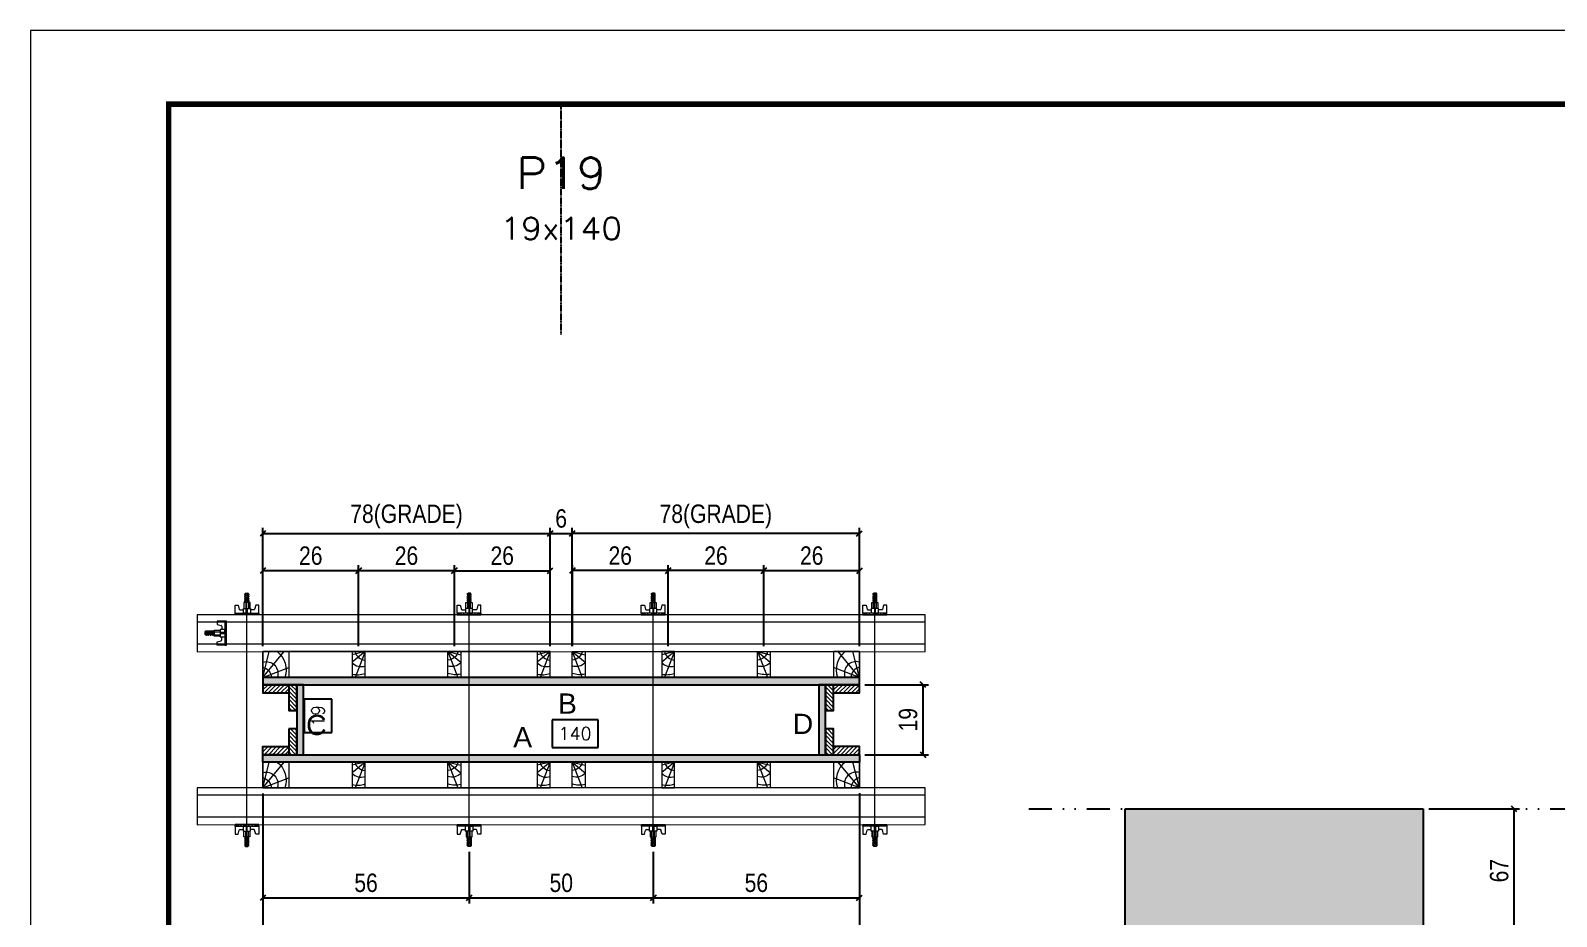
# Model space of a CAD drawing. Extents: x 14400 to 24104, y -21631 to 6985.
# Drawn here: x 14413 to 15242, y -388 to 93 of the extents above; entities that cross this region are included whole.
import ezdxf
from ezdxf.enums import TextEntityAlignment as Align

# ---------------------------------------------------------------- set-up
doc = ezdxf.new("R2010")
doc.units = 0
for name, pattern in [('DASHED', [0.75, 0.5, -0.25]), ('DIVIDE2', [0.625, 0.25, -0.125, 0, -0.125, 0, -0.125]), ('HIDDEN', [0.375, 0.25, -0.125])]:
    doc.linetypes.add(name, pattern=pattern)
for name, color, linetype in [('CHAPA', 1, 'Continuous'), ('COTA', 241, 'Continuous'), ('MEIO_PONT', 93, 'Continuous'), ('Nível', 160, 'Continuous'), ('SARRAFO', 251, 'Continuous'), ('Texto de Titulo', 7, 'Continuous'), ('Texto Qtd Sarr', 242, 'Continuous'), ('TEXTO_GERAL', 7, 'Continuous')]:
    doc.layers.add(name, color=color, linetype=linetype)
for name, color, linetype, lineweight in [('Folhas', 255, 'Continuous', 9), ('Hachura', 251, 'Continuous', 9), ('Madeira', 126, 'Continuous', 18), ('Perfil Metálico', 224, 'Continuous', 18), ('SARRAFO DE PRESSAO', 251, 'DASHED', 9), ('Texto Seção', 7, 'Continuous', 15)]:
    doc.layers.add(name, color=color, linetype=linetype, lineweight=lineweight)
doc.styles.add('ARIAL', font='arial.ttf')
doc.styles.add('COTA TECNICA', font='techl___.ttf', dxfattribs={"height": 10})
doc.styles.add('COTA TECNICA 2X', font='techl___.ttf', dxfattribs={"height": 10})
doc.styles.add('ROMANS', font='romans.shx')
doc.dimstyles.new('PAINEL', dxfattribs={"dimtxt": 10, "dimasz": 3, "dimexe": 3, "dimexo": 3, "dimgap": 3, "dimtad": 1, "dimdec": 1, "dimzin": 12, "dimdsep": 46, "dimtxsty": 'COTA TECNICA', "dimblk1": 'OBLIQUE', "dimblk2": 'OBLIQUE', "dimsah": 1, "dimcen": 0.9, "dimclrd": 4, "dimclre": 4, "dimclrt": 240, "dimadec": 1, "dimazin": 3, "dimtfac": 1, "dimtdec": 1, "dimtmove": 0, "dimatfit": 3, "dimfxl": 1, "dimtolj": 1, "dimtzin": 12, "dimarcsym": 0})
doc.dimstyles.new('SECAO PILAR', dxfattribs={"dimtxt": 10, "dimasz": 3, "dimexe": 3, "dimexo": 3, "dimgap": 3, "dimtad": 1, "dimdec": 1, "dimlfac": 0.5, "dimzin": 12, "dimdsep": 46, "dimtxsty": 'COTA TECNICA 2X', "dimblk1": 'OBLIQUE', "dimblk2": 'OBLIQUE', "dimsah": 1, "dimcen": 0.9, "dimclrd": 256, "dimclre": 256, "dimclrt": 256, "dimadec": 1, "dimazin": 3, "dimtfac": 1, "dimtdec": 1, "dimtmove": 0, "dimatfit": 3, "dimfxl": 1, "dimtolj": 1, "dimtzin": 12, "dimarcsym": 0})
doc.dimstyles.new('SECÇÃO 2', dxfattribs={"dimtxt": 7, "dimasz": 6, "dimexe": 0.18, "dimexo": 2, "dimgap": -4, "dimtad": 3, "dimdec": 1, "dimlfac": 0.5, "dimzin": 12, "dimdsep": 46, "dimtxsty": 'ROMANS', "dimblk": 'ARCHTICK', "dimcen": 0.09, "dimse1": 1, "dimse2": 1, "dimsd1": 1, "dimsd2": 1, "dimclrd": 180, "dimclre": 5, "dimclrt": 1, "dimadec": 0, "dimazin": 3, "dimtfac": 1, "dimtdec": 1, "dimtofl": 0, "dimtmove": 0, "dimatfit": 3, "dimldrblk": 'ARCHTICK', "dimfxl": 1, "dimtolj": 1, "dimtzin": 0, "dimarcsym": 0})
pattern_1 = [(225, (5415.7353, -23191.3835), (1.12253202, -1.12253202), [])]

# ---------------------------------------------------------------- blocks, each defined once
blk = doc.blocks.new('9999999999')
at = {"layer": 'Folhas'}
blk.add_lwpolyline([(98138.98, 34190.21), (99623.98, 34190.21), (99623.98, 35240.21), (98138.98, 35240.21)], close=True, dxfattribs=at)
at = {"layer": 'Folhas', "color": 30, "const_width": 3}
blk.add_lwpolyline([(98213.98, 34230.21), (99583.98, 34230.21), (99583.98, 35200.21), (98213.98, 35200.21)], close=True, dxfattribs=at)
blk = doc.blocks.new('*D1129')
at = {"layer": 'COTA', "color": 180, "lineweight": -2, "transparency": 16777216}
for p, q in [((14577.1, -269.9), (14562.1, -269.9)), ((14562.1, -269.9), (14562.1, -287.9)), ((14577.1, -287.9), (14577.1, -269.9)), ((14562.1, -287.9), (14577.1, -287.9))]:
    blk.add_line(p, q, dxfattribs=at)
at = {"layer": 'Defpoints', "color": 0, "transparency": 16777216}
for p in [(14579.01, -261.98), (14579.01, -299.98), (14581.1, -299.98)]:
    blk.add_point(p, dxfattribs=at)
at = {"layer": 'COTA', "color": 1, "transparency": 16777216, "insert": (14569.6, -278.9), "char_height": 7, "attachment_point": 5, "rotation": 90, "style": 'ROMANS'}
blk.add_mtext('\\A1;19', dxfattribs=at)
blk = doc.blocks.new('_ArchTick')
at = {"color": 0, "linetype": 'ByBlock', "const_width": 0.15}
blk.add_lwpolyline([(-0.5, -0.5), (0.5, 0.5)], dxfattribs=at)
blk = doc.blocks.new('*D1130')
at = {"layer": 'COTA', "color": 180, "lineweight": -2, "transparency": 16777216}
for p, q in [((14721.74, -280.98), (14696.74, -280.98)), ((14696.74, -280.98), (14696.74, -295.98)), ((14721.74, -295.98), (14721.74, -280.98)), ((14696.74, -295.98), (14721.74, -295.98))]:
    blk.add_line(p, q, dxfattribs=at)
at = {"layer": 'Defpoints', "color": 0, "transparency": 16777216}
for p in [(14561.69, -299.98), (14841.69, -299.98), (14841.69, -299.98)]:
    blk.add_point(p, dxfattribs=at)
at = {"layer": 'COTA', "color": 1, "transparency": 16777216, "insert": (14709.24, -288.48), "char_height": 7, "attachment_point": 5, "style": 'ROMANS'}
blk.add_mtext('\\A1;140', dxfattribs=at)
blk = doc.blocks.new('_Oblique')
at = {"color": 0, "linetype": 'ByBlock', "lineweight": -2}
blk.add_line((-0.5, -0.5), (0.5, 0.5), dxfattribs=at)
blk = doc.blocks.new('*D1131')
at = {"layer": 'COTA', "lineweight": -2, "transparency": 16777216}
for p, q in [((14539.69, -320.97), (14539.69, -409.14)), ((14863.69, -320.93), (14863.69, -409.14)), ((14539.69, -406.14), (14863.69, -406.14))]:
    blk.add_line(p, q, dxfattribs=at)
at = {"layer": 'Defpoints', "color": 0, "transparency": 16777216}
for p in [(14539.69, -317.97), (14863.69, -317.93), (14863.69, -406.14)]:
    blk.add_point(p, dxfattribs=at)
at = {"layer": 'COTA', "lineweight": -2, "transparency": 16777216, "xscale": 3, "yscale": 3, "zscale": 3, "rotation": 180}
blk.add_blockref('_Oblique', (14539.69, -406.14), dxfattribs=at)
at = {"layer": 'COTA', "lineweight": -2, "transparency": 16777216, "xscale": 3, "yscale": 3, "zscale": 3}
blk.add_blockref('_Oblique', (14863.69, -406.14), dxfattribs=at)
at = {"layer": 'COTA', "transparency": 16777216, "insert": (14701.69, -398.03), "char_height": 10, "attachment_point": 5, "style": 'COTA TECNICA 2X'}
blk.add_mtext('\\A1;162 - PAINEL', dxfattribs=at)
blk = doc.blocks.new('*D1132')
at = {"layer": 'COTA', "lineweight": -2, "transparency": 16777216}
for p, q in [((14539.69, -320.98), (14539.69, -380.71)), ((14651.76, -352.75), (14651.76, -380.71)), ((14539.69, -377.71), (14651.76, -377.71))]:
    blk.add_line(p, q, dxfattribs=at)
at = {"layer": 'Defpoints', "color": 0, "transparency": 16777216}
for p in [(14539.69, -317.98), (14651.76, -349.75), (14651.76, -377.71)]:
    blk.add_point(p, dxfattribs=at)
at = {"layer": 'COTA', "lineweight": -2, "transparency": 16777216, "xscale": 3, "yscale": 3, "zscale": 3, "rotation": 180}
blk.add_blockref('_Oblique', (14539.69, -377.71), dxfattribs=at)
at = {"layer": 'COTA', "lineweight": -2, "transparency": 16777216, "xscale": 3, "yscale": 3, "zscale": 3}
blk.add_blockref('_Oblique', (14651.76, -377.71), dxfattribs=at)
at = {"layer": 'COTA', "transparency": 16777216, "insert": (14595.72, -369.6), "char_height": 10, "attachment_point": 5, "style": 'COTA TECNICA 2X'}
blk.add_mtext('\\A1;56', dxfattribs=at)
blk = doc.blocks.new('*D1133')
at = {"layer": 'COTA', "lineweight": -2, "transparency": 16777216}
for p, q in [((14863.69, -320.98), (14863.69, -380.71)), ((14751.76, -352.75), (14751.76, -380.71)), ((14751.76, -377.71), (14863.69, -377.71))]:
    blk.add_line(p, q, dxfattribs=at)
at = {"layer": 'Defpoints', "color": 0, "transparency": 16777216}
for p in [(14863.69, -317.98), (14751.76, -349.75), (14863.69, -377.71)]:
    blk.add_point(p, dxfattribs=at)
at = {"layer": 'COTA', "lineweight": -2, "transparency": 16777216, "xscale": 3, "yscale": 3, "zscale": 3, "rotation": 180}
blk.add_blockref('_Oblique', (14751.76, -377.71), dxfattribs=at)
at = {"layer": 'COTA', "lineweight": -2, "transparency": 16777216, "xscale": 3, "yscale": 3, "zscale": 3}
blk.add_blockref('_Oblique', (14863.69, -377.71), dxfattribs=at)
at = {"layer": 'COTA', "transparency": 16777216, "insert": (14807.72, -369.6), "char_height": 10, "attachment_point": 5, "style": 'COTA TECNICA 2X'}
blk.add_mtext('\\A1;56', dxfattribs=at)
blk = doc.blocks.new('C')
at = {"layer": 'Hachura', "color": 0}
for p, q in [((0, 3.22), (0, -3.22)), ((0.45, 3.22), (0, 3.22)), ((0.46, 3.16), (0, 3.16)), ((0.46, 3.05), (0, 3.05)), ((0.46, 2.88), (0, 2.88)), ((0, 2.75), (0, -1.16)), ((0.46, 2.65), (0, 2.65)), ((0.46, 2.23), (0, 2.23)), ((0.46, 1.51), (0, 1.51)), ((0.39, 0.49), (0.17, 0.49)), ((0.45, -3.23), (0.45, 3.22)), ((0.45, 3.22), (2.58, 3.22)), ((1.74, 0.97), (0.45, 0.97)), ((1.45, 0.1), (0.45, 0.1)), ((1.35, 1.94), (1.35, 0.96)), ((2.58, 2.39), (1.47, 2.09)), ((1.74, -0.97), (1.74, 0.97)), ((1.74, 0.97), (1.74, 0.84)), ((1.74, 0.97), (1.74, 0.84)), ((1.74, 0.84), (3.35, 0.84)), ((3.35, 0.45), (1.74, 0.45)), ((2.58, 3.22), (2.58, 2.39)), ((3.32, 0.84), (3.32, -0.84)), ((3.35, 0.84), (3.35, -0.84)), ((3.68, 0.45), (3.35, 0.45)), ((3.84, -0.52), (3.35, 0.45)), ((3.35, 0.06), (3.67, -0.57)), ((3.68, 0.45), (4.16, -0.52)), ((3.72, 0.5), (4.25, -0.57)), ((4.37, -0.55), (3.83, 0.53)), ((4.15, 0.45), (3.93, 0.45)), ((4.42, -0.52), (3.93, 0.45)), ((4.15, 0.45), (4.26, 0.45)), ((4.26, 0.45), (4.74, -0.52)), ((4.3, 0.5), (4.83, -0.57)), ((4.95, -0.55), (4.41, 0.53)), ((4.51, 0.45), (4.84, 0.45)), ((5, -0.52), (4.51, 0.45)), ((4.84, 0.45), (5.32, -0.52)), ((4.88, 0.5), (5.41, -0.57)), ((5.53, -0.55), (4.99, 0.53)), ((5.58, -0.52), (5.09, 0.45)), ((5.42, 0.45), (5.09, 0.45)), ((5.58, -0.52), (5.09, 0.45)), ((5.42, 0.45), (5.74, -0.19)), ((5.46, 0.5), (5.74, -0.07)), ((5.74, 0.19), (5.57, 0.53)), ((5.74, 0.32), (5.68, 0.45)), ((5.68, 0.45), (5.74, 0.45)), ((5.74, 0.45), (5.9, 0.29)), ((5.74, 0.45), (5.74, -0.52)), ((5.9, -0.36), (5.9, 0.29)), ((0.45, 0), (0, 0)), ((0.46, -1.52), (0, -1.52)), ((0.46, -2.23), (0, -2.23)), ((0.46, -2.65), (0, -2.65)), ((0.46, -2.88), (0, -2.88)), ((0.46, -3.05), (0, -3.05)), ((0.46, -3.16), (0, -3.16)), ((0, -3.22), (2.57, -3.22)), ((0.08, -0.48), (0.29, -0.48)), ((0.29, -0.48), (0.4, -0.48)), ((0.45, 0), (0.45, -0.97)), ((0.45, -0.16), (1.45, -0.16)), ((0.45, -0.65), (0.45, -0.32)), ((0.45, -3.23), (0.45, -0.65)), ((0.45, -0.97), (1.74, -0.97)), ((1.35, -1.94), (1.35, -0.97)), ((2.58, -2.39), (1.47, -2.1)), ((3.35, -0.32), (1.74, -0.32)), ((3.35, -0.84), (1.74, -0.84)), ((2.58, -3.23), (2.58, -2.39)), ((3.35, -0.07), (3.58, -0.52)), ((3.35, -0.52), (3.58, -0.52)), ((3.84, -0.52), (4.16, -0.52)), ((4.42, -0.52), (4.74, -0.52)), ((4.63, -0.52), (4.74, -0.52)), ((5, -0.52), (5.32, -0.52)), ((5.58, -0.52), (5.74, -0.52)), ((5.74, -0.52), (5.9, -0.36)), ((5.74, -0.52), (5.74, -0.52))]:
    blk.add_line(p, q, dxfattribs=at)
for centre, radius, start, end in [((1.52, 1.94), 0.161, 104.7436, 180), ((1.44, -0.03), 0.129, 272.695, 87.305), ((3.81, 0.39), 0.143, 25.5688, 154.4312), ((4.39, 0.39), 0.143, 25.5688, 154.4312), ((4.97, 0.39), 0.143, 25.5688, 154.4312), ((5.55, 0.39), 0.143, 25.5688, 154.4312), ((0.17, -0.37), 0.174, 221.744, 317.8592), ((1.52, -1.94), 0.161, 180, 255.2564), ((3.71, -0.4), 0.174, 222.1408, 318.256), ((4.29, -0.4), 0.174, 222.1408, 318.256), ((4.87, -0.4), 0.174, 222.1408, 318.256), ((5.45, -0.4), 0.174, 222.1408, 318.256), ((5.61, -0.4), 0.174, 317.8592, 318.256)]:
    blk.add_arc(centre, radius, start, end, dxfattribs=at)
blk = doc.blocks.new('*D1123')
at = {"layer": 'COTA', "lineweight": -2, "transparency": 16777216}
for p, q in [((14651.76, -352.75), (14651.76, -380.71)), ((14751.76, -352.75), (14751.76, -380.71)), ((14651.76, -377.71), (14751.76, -377.71))]:
    blk.add_line(p, q, dxfattribs=at)
at = {"layer": 'Defpoints', "color": 0, "transparency": 16777216}
for p in [(14651.76, -349.75), (14751.76, -349.75), (14751.76, -377.71)]:
    blk.add_point(p, dxfattribs=at)
at = {"layer": 'COTA', "lineweight": -2, "transparency": 16777216, "xscale": 3, "yscale": 3, "zscale": 3, "rotation": 180}
blk.add_blockref('_Oblique', (14651.76, -377.71), dxfattribs=at)
at = {"layer": 'COTA', "lineweight": -2, "transparency": 16777216, "xscale": 3, "yscale": 3, "zscale": 3}
blk.add_blockref('_Oblique', (14751.76, -377.71), dxfattribs=at)
at = {"layer": 'COTA', "transparency": 16777216, "insert": (14701.76, -369.6), "char_height": 10, "attachment_point": 5, "style": 'COTA TECNICA 2X'}
blk.add_mtext('\\A1;50', dxfattribs=at)
blk = doc.blocks.new('*D1124')
at = {"layer": 'COTA', "lineweight": -2, "transparency": 16777216}
for p, q in [((14707.69, -240.98), (14707.69, -176.85)), ((14863.68, -179.85), (14707.69, -179.85)), ((14863.68, -240.98), (14863.68, -176.85))]:
    blk.add_line(p, q, dxfattribs=at)
at = {"layer": 'Defpoints', "color": 0, "transparency": 16777216}
for p in [(14707.69, -179.85), (14707.69, -243.98), (14863.68, -243.98)]:
    blk.add_point(p, dxfattribs=at)
at = {"layer": 'COTA', "lineweight": -2, "transparency": 16777216, "xscale": 3, "yscale": 3, "zscale": 3, "rotation": 180}
blk.add_blockref('_Oblique', (14707.69, -179.85), dxfattribs=at)
at = {"layer": 'COTA', "lineweight": -2, "transparency": 16777216, "xscale": 3, "yscale": 3, "zscale": 3}
blk.add_blockref('_Oblique', (14863.68, -179.85), dxfattribs=at)
at = {"layer": 'COTA', "transparency": 16777216, "insert": (14785.69, -170.63), "char_height": 10, "attachment_point": 5, "style": 'COTA TECNICA 2X'}
blk.add_mtext('\\A1;78(GRADE)', dxfattribs=at)
blk = doc.blocks.new('*D1125')
at = {"layer": 'COTA', "lineweight": -2, "transparency": 16777216}
for p, q in [((14866.69, -261.98), (14901.24, -261.98)), ((14898.24, -299.98), (14898.24, -261.98)), ((14866.69, -299.98), (14901.24, -299.98))]:
    blk.add_line(p, q, dxfattribs=at)
at = {"layer": 'Defpoints', "color": 0, "transparency": 16777216}
for p in [(14863.69, -261.98), (14898.24, -261.98), (14863.69, -299.98)]:
    blk.add_point(p, dxfattribs=at)
at = {"layer": 'COTA', "lineweight": -2, "transparency": 16777216, "xscale": 3, "yscale": 3, "zscale": 3}
for p, rotation in [((14898.24, -261.98), 90), ((14898.24, -299.98), 270)]:
    blk.add_blockref('_Oblique', p, dxfattribs=dict(at, rotation=rotation))
at = {"layer": 'COTA', "transparency": 16777216, "insert": (14890.15, -280.98), "char_height": 10, "attachment_point": 5, "rotation": 90, "style": 'COTA TECNICA 2X'}
blk.add_mtext('\\A1;19', dxfattribs=at)
blk = doc.blocks.new('PONTALETE')
at = {"layer": 'Madeira'}
for q in [(2.71, 7), (7, 5.76), (7, 1.74)]:
    blk.add_line((0, 0), q, dxfattribs=at)
blk.add_lwpolyline([(0, 0), (7, 0), (7, 7), (0, 7)], close=True, dxfattribs=at)
for centre, radius, start, end in [((2.04, 0.06), 6.23, 37.2818, 109.0913), ((1.09, 0.9), 3.19, 343.603, 109.9847), ((-0.21, -0.78), 3.09, 14.6322, 86.0383)]:
    blk.add_arc(centre, radius, start, end, dxfattribs=at)
blk = doc.blocks.new('titulo1')
at = {"layer": 'Defpoints', "color": 252, "linetype": 'HIDDEN', "ltscale": 2}
blk.add_line((0, 0), (0, 125), dxfattribs=at)
at = {"layer": 'Defpoints', "style": 'ROMANS', "oblique": 15}
blk.add_attdef('FOLHA', text='', height=10, dxfattribs=at).set_placement((0, 15.58), align=Align.MIDDLE_CENTER)
at = {"layer": 'Texto Qtd Sarr', "color": 3, "style": 'ROMANS', "oblique": 15}
for tag, height, p in [('TITULO', 17, (0, 71.45)), ('SEÇÃO', 12, (0, 41.55))]:
    blk.add_attdef(tag, text='', height=height, dxfattribs=at).set_placement(p, align=Align.MIDDLE_CENTER)
blk = doc.blocks.new('MEIO PONTALETE')
at = {"layer": 'Madeira'}
for q in [(2.71, 7), (3.5, 2.88), (3.5, 0.87)]:
    blk.add_line((0, 0), q, dxfattribs=at)
blk.add_lwpolyline([(0, 0), (3.5, 0), (3.5, 7), (0, 7)], close=True, dxfattribs=at)
for centre, radius, start, end in [((2.04, 0.06), 6.23, 76.4499, 109.0913), ((1.09, 0.9), 3.19, 40.9063, 109.9847), ((-0.21, -0.78), 3.09, 14.6322, 86.0383)]:
    blk.add_arc(centre, radius, start, end, dxfattribs=at)
blk = doc.blocks.new('*D1126')
at = {"layer": 'COTA', "lineweight": -2, "transparency": 16777216}
for p, q in [((14591.69, -240.98), (14591.69, -197.05)), ((14643.69, -240.98), (14643.69, -197.05)), ((14643.69, -200.05), (14591.69, -200.05))]:
    blk.add_line(p, q, dxfattribs=at)
at = {"layer": 'Defpoints', "color": 0, "transparency": 16777216}
for p in [(14591.69, -200.05), (14591.69, -243.98), (14643.69, -243.98)]:
    blk.add_point(p, dxfattribs=at)
at = {"layer": 'COTA', "lineweight": -2, "transparency": 16777216, "xscale": 3, "yscale": 3, "zscale": 3, "rotation": 180}
blk.add_blockref('_Oblique', (14591.69, -200.05), dxfattribs=at)
at = {"layer": 'COTA', "lineweight": -2, "transparency": 16777216, "xscale": 3, "yscale": 3, "zscale": 3}
blk.add_blockref('_Oblique', (14643.69, -200.05), dxfattribs=at)
at = {"layer": 'COTA', "transparency": 16777216, "insert": (14617.69, -191.95), "char_height": 10, "attachment_point": 5, "style": 'COTA TECNICA 2X'}
blk.add_mtext('\\A1;26', dxfattribs=at)
blk = doc.blocks.new('*D1127')
at = {"layer": 'COTA', "lineweight": -2, "transparency": 16777216}
for p, q in [((14539.69, -240.98), (14539.69, -197.05)), ((14591.69, -240.98), (14591.69, -197.05)), ((14591.69, -200.05), (14539.69, -200.05))]:
    blk.add_line(p, q, dxfattribs=at)
at = {"layer": 'Defpoints', "color": 0, "transparency": 16777216}
for p in [(14539.69, -200.05), (14539.69, -243.98), (14591.69, -243.98)]:
    blk.add_point(p, dxfattribs=at)
at = {"layer": 'COTA', "lineweight": -2, "transparency": 16777216, "xscale": 3, "yscale": 3, "zscale": 3, "rotation": 180}
blk.add_blockref('_Oblique', (14539.69, -200.05), dxfattribs=at)
at = {"layer": 'COTA', "lineweight": -2, "transparency": 16777216, "xscale": 3, "yscale": 3, "zscale": 3}
blk.add_blockref('_Oblique', (14591.69, -200.05), dxfattribs=at)
at = {"layer": 'COTA', "transparency": 16777216, "insert": (14565.69, -191.95), "char_height": 10, "attachment_point": 5, "style": 'COTA TECNICA 2X'}
blk.add_mtext('\\A1;26', dxfattribs=at)
blk = doc.blocks.new('*D1128')
at = {"layer": 'COTA', "lineweight": -2, "transparency": 16777216}
for p, q in [((14539.69, -240.98), (14539.69, -176.85)), ((14539.69, -179.85), (14695.69, -179.85)), ((14695.69, -240.98), (14695.69, -176.85))]:
    blk.add_line(p, q, dxfattribs=at)
at = {"layer": 'Defpoints', "color": 0, "transparency": 16777216}
for p in [(14695.69, -179.85), (14539.69, -243.98), (14695.69, -243.98)]:
    blk.add_point(p, dxfattribs=at)
at = {"layer": 'COTA', "lineweight": -2, "transparency": 16777216, "xscale": 3, "yscale": 3, "zscale": 3, "rotation": 180}
blk.add_blockref('_Oblique', (14539.69, -179.85), dxfattribs=at)
at = {"layer": 'COTA', "lineweight": -2, "transparency": 16777216, "xscale": 3, "yscale": 3, "zscale": 3}
blk.add_blockref('_Oblique', (14695.69, -179.85), dxfattribs=at)
at = {"layer": 'COTA', "transparency": 16777216, "insert": (14617.69, -170.63), "char_height": 10, "attachment_point": 5, "style": 'COTA TECNICA 2X'}
blk.add_mtext('\\A1;78(GRADE)', dxfattribs=at)
blk = doc.blocks.new('*D1136')
at = {"layer": 'COTA', "lineweight": -2, "transparency": 16777216}
for p, q in [((14695.69, -240.98), (14695.69, -176.85)), ((14695.69, -179.85), (14707.69, -179.85)), ((14707.69, -241), (14707.69, -176.85))]:
    blk.add_line(p, q, dxfattribs=at)
at = {"layer": 'Defpoints', "color": 0, "transparency": 16777216}
for p in [(14707.69, -179.85), (14695.69, -243.98), (14707.69, -244)]:
    blk.add_point(p, dxfattribs=at)
at = {"layer": 'COTA', "lineweight": -2, "transparency": 16777216, "xscale": 3, "yscale": 3, "zscale": 3, "rotation": 180}
blk.add_blockref('_Oblique', (14695.69, -179.85), dxfattribs=at)
at = {"layer": 'COTA', "lineweight": -2, "transparency": 16777216, "xscale": 3, "yscale": 3, "zscale": 3}
blk.add_blockref('_Oblique', (14707.69, -179.85), dxfattribs=at)
at = {"layer": 'COTA', "transparency": 16777216, "insert": (14701.69, -171.75), "char_height": 10, "attachment_point": 5, "style": 'COTA TECNICA 2X'}
blk.add_mtext('\\A1;6', dxfattribs=at)
blk = doc.blocks.new('*D1137')
at = {"layer": 'COTA', "lineweight": -2, "transparency": 16777216}
for p, q in [((14643.69, -240.98), (14643.69, -197.05)), ((14695.69, -241.01), (14695.69, -197.05)), ((14643.69, -200.05), (14695.69, -200.05))]:
    blk.add_line(p, q, dxfattribs=at)
at = {"layer": 'Defpoints', "color": 0, "transparency": 16777216}
for p in [(14695.69, -200.05), (14643.69, -243.98), (14695.69, -244.01)]:
    blk.add_point(p, dxfattribs=at)
at = {"layer": 'COTA', "lineweight": -2, "transparency": 16777216, "xscale": 3, "yscale": 3, "zscale": 3, "rotation": 180}
blk.add_blockref('_Oblique', (14643.69, -200.05), dxfattribs=at)
at = {"layer": 'COTA', "lineweight": -2, "transparency": 16777216, "xscale": 3, "yscale": 3, "zscale": 3}
blk.add_blockref('_Oblique', (14695.69, -200.05), dxfattribs=at)
at = {"layer": 'COTA', "transparency": 16777216, "insert": (14669.69, -191.95), "char_height": 10, "attachment_point": 5, "style": 'COTA TECNICA 2X'}
blk.add_mtext('\\A1;26', dxfattribs=at)
blk = doc.blocks.new('*D1134')
at = {"layer": 'COTA', "lineweight": -2, "transparency": 16777216}
for p, q in [((14759.8, -240.95), (14759.8, -197.02)), ((14811.8, -240.95), (14811.8, -197.02)), ((14811.8, -200.02), (14759.8, -200.02))]:
    blk.add_line(p, q, dxfattribs=at)
at = {"layer": 'Defpoints', "color": 0, "transparency": 16777216}
for p in [(14759.8, -200.02), (14759.8, -243.95), (14811.8, -243.95)]:
    blk.add_point(p, dxfattribs=at)
at = {"layer": 'COTA', "lineweight": -2, "transparency": 16777216, "xscale": 3, "yscale": 3, "zscale": 3, "rotation": 180}
blk.add_blockref('_Oblique', (14759.8, -200.02), dxfattribs=at)
at = {"layer": 'COTA', "lineweight": -2, "transparency": 16777216, "xscale": 3, "yscale": 3, "zscale": 3}
blk.add_blockref('_Oblique', (14811.8, -200.02), dxfattribs=at)
at = {"layer": 'COTA', "transparency": 16777216, "insert": (14785.8, -191.92), "char_height": 10, "attachment_point": 5, "style": 'COTA TECNICA 2X'}
blk.add_mtext('\\A1;26', dxfattribs=at)
blk = doc.blocks.new('*D1135')
at = {"layer": 'COTA', "lineweight": -2, "transparency": 16777216}
for p, q in [((14707.8, -240.95), (14707.8, -197.02)), ((14759.8, -240.95), (14759.8, -197.02)), ((14759.8, -200.02), (14707.8, -200.02))]:
    blk.add_line(p, q, dxfattribs=at)
at = {"layer": 'Defpoints', "color": 0, "transparency": 16777216}
for p in [(14707.8, -200.02), (14707.8, -243.95), (14759.8, -243.95)]:
    blk.add_point(p, dxfattribs=at)
at = {"layer": 'COTA', "lineweight": -2, "transparency": 16777216, "xscale": 3, "yscale": 3, "zscale": 3, "rotation": 180}
blk.add_blockref('_Oblique', (14707.8, -200.02), dxfattribs=at)
at = {"layer": 'COTA', "lineweight": -2, "transparency": 16777216, "xscale": 3, "yscale": 3, "zscale": 3}
blk.add_blockref('_Oblique', (14759.8, -200.02), dxfattribs=at)
at = {"layer": 'COTA', "transparency": 16777216, "insert": (14733.8, -191.92), "char_height": 10, "attachment_point": 5, "style": 'COTA TECNICA 2X'}
blk.add_mtext('\\A1;26', dxfattribs=at)
blk = doc.blocks.new('*D1138')
at = {"layer": 'COTA', "lineweight": -2, "transparency": 16777216}
for p, q in [((14811.8, -240.95), (14811.8, -197.02)), ((14863.8, -240.98), (14863.8, -197.02)), ((14811.8, -200.02), (14863.8, -200.02))]:
    blk.add_line(p, q, dxfattribs=at)
at = {"layer": 'Defpoints', "color": 0, "transparency": 16777216}
for p in [(14863.8, -200.02), (14811.8, -243.95), (14863.8, -243.98)]:
    blk.add_point(p, dxfattribs=at)
at = {"layer": 'COTA', "lineweight": -2, "transparency": 16777216, "xscale": 3, "yscale": 3, "zscale": 3, "rotation": 180}
blk.add_blockref('_Oblique', (14811.8, -200.02), dxfattribs=at)
at = {"layer": 'COTA', "lineweight": -2, "transparency": 16777216, "xscale": 3, "yscale": 3, "zscale": 3}
blk.add_blockref('_Oblique', (14863.8, -200.02), dxfattribs=at)
at = {"layer": 'COTA', "transparency": 16777216, "insert": (14837.8, -191.92), "char_height": 10, "attachment_point": 5, "style": 'COTA TECNICA 2X'}
blk.add_mtext('\\A1;26', dxfattribs=at)
blk = doc.blocks.new('*D2027')
at = {"layer": 'COTA', "color": 4, "lineweight": -2, "transparency": 16777216}
for p, q in [((15172.96, -329.44), (15222.32, -329.44)), ((15219.32, -396.44), (15219.32, -329.44)), ((15172.96, -396.44), (15222.32, -396.44))]:
    blk.add_line(p, q, dxfattribs=at)
at = {"layer": 'Defpoints', "color": 0, "transparency": 16777216}
for p in [(15169.96, -329.44), (15219.32, -329.44), (15169.96, -396.44)]:
    blk.add_point(p, dxfattribs=at)
at = {"layer": 'COTA', "color": 4, "lineweight": -2, "transparency": 16777216, "xscale": 3, "yscale": 3, "zscale": 3}
for p, rotation in [((15219.32, -329.44), 90), ((15219.32, -396.44), 270)]:
    blk.add_blockref('_Oblique', p, dxfattribs=dict(at, rotation=rotation))
at = {"layer": 'COTA', "color": 240, "transparency": 16777216, "insert": (15211.22, -362.94), "char_height": 10, "attachment_point": 5, "rotation": 90, "style": 'COTA TECNICA'}
blk.add_mtext('\\A1;67', dxfattribs=at)

msp = doc.modelspace()

# ---------------------------------------------------------------- hatches: boundary and pattern name
at = {"layer": 'COTA'}
h = msp.add_hatch(dxfattribs=at)
h.set_pattern_fill('AR-CONC', color=256, scale=0.03)
h.paths.add_polyline_path([(15169.96, -329.44), (15007.96, -329.44), (15007.96, -396.44), (15169.96, -396.44)])
at = {"layer": 'Hachura'}
h = msp.add_hatch(color=256, dxfattribs=at)
h.dxf.hatch_style = 1
h.paths.add_polyline_path([(14863.69, -261.98), (14863.69, -257.98), (14539.69, -257.98), (14539.69, -261.98)])
h = msp.add_hatch(dxfattribs=at)
h.set_pattern_fill('ANSI31', color=256, scale=0.5, angle=180, style=0)
h.set_pattern_definition(pattern_1)
h.paths.add_polyline_path([(14553.69, -261.98), (14553.69, -266.38), (14539.69, -266.38), (14539.69, -261.98)])
h = msp.add_hatch(dxfattribs=at)
h.set_pattern_fill('ANSI31', color=256, scale=0.5, angle=270, style=0)
h.set_pattern_definition([(315, (37449.4953, -9764.9272), (1.12253202, 1.12253202), [])])
h.paths.add_polyline_path([(14558.09, -275.98), (14553.69, -275.98), (14553.69, -261.98), (14558.09, -261.98)])
h = msp.add_hatch(color=256, dxfattribs=at)
h.dxf.hatch_style = 1
h.paths.add_polyline_path([(14558.09, -299.98), (14561.69, -299.98), (14561.69, -261.98), (14558.09, -261.98)])
h = msp.add_hatch(color=256, dxfattribs=at)
h.dxf.hatch_style = 1
h.paths.add_polyline_path([(14841.69, -299.98), (14845.29, -299.98), (14845.29, -261.98), (14841.69, -261.98)])
h = msp.add_hatch(dxfattribs=at)
h.set_pattern_fill('ANSI31', color=256, scale=0.5, angle=270, style=0)
h.set_pattern_definition([(315, (37741.0953, -9764.9272), (1.12253202, 1.12253202), [])])
h.paths.add_polyline_path([(14849.69, -275.98), (14845.29, -275.98), (14845.29, -261.98), (14849.69, -261.98)])
h = msp.add_hatch(dxfattribs=at)
h.set_pattern_fill('ANSI31', color=256, scale=0.5, angle=180, style=0)
h.set_pattern_definition([(225, (5725.7353, -23191.3835), (1.12253202, -1.12253202), [])])
h.paths.add_polyline_path([(14863.69, -261.98), (14863.69, -266.38), (14849.69, -266.38), (14849.69, -261.98)])
h = msp.add_hatch(dxfattribs=at)
h.set_pattern_fill('ANSI31', color=256, scale=0.5, angle=270, style=0)
h.set_pattern_definition([(315, (37449.4953, -9788.9272), (1.12253202, 1.12253202), [])])
h.paths.add_polyline_path([(14558.09, -299.98), (14553.69, -299.98), (14553.69, -285.98), (14558.09, -285.98)])
h = msp.add_hatch(dxfattribs=at)
h.set_pattern_fill('ANSI31', color=256, scale=0.5, angle=270, style=0)
h.set_pattern_definition([(315, (37741.0953, -9788.9272), (1.12253202, 1.12253202), [])])
h.paths.add_polyline_path([(14849.69, -299.98), (14845.29, -299.98), (14845.29, -285.98), (14849.69, -285.98)])
h = msp.add_hatch(dxfattribs=at)
h.set_pattern_fill('ANSI31', color=256, scale=0.5, angle=180, style=0)
h.set_pattern_definition(pattern_1)
h.paths.add_polyline_path([(14553.69, -299.98), (14553.69, -295.58), (14539.69, -295.58), (14539.69, -299.98)])
h = msp.add_hatch(dxfattribs=at)
h.set_pattern_fill('ANSI31', color=256, scale=0.5, angle=180, style=0)
h.set_pattern_definition([(225, (5360.7353, -23191.3835), (1.12253202, -1.12253202), [])])
h.paths.add_polyline_path([(14849.69, -299.98), (14849.69, -295.58), (14863.69, -295.58), (14863.69, -299.98)])
h = msp.add_hatch(color=256, dxfattribs=at)
h.dxf.hatch_style = 1
h.paths.add_polyline_path([(14863.69, -299.98), (14863.69, -303.98), (14539.69, -303.98), (14539.69, -299.98)])

# ---------------------------------------------------------------- linework, layer by layer
at = {"layer": 'CHAPA'}
for points in [[(14863.69, -261.98), (14863.69, -257.98), (14539.69, -257.98), (14539.69, -261.98)], [(14558.09, -299.98), (14561.69, -299.98), (14561.69, -261.98), (14558.09, -261.98)], [(14841.69, -299.98), (14845.29, -299.98), (14845.29, -261.98), (14841.69, -261.98)], [(14863.69, -299.98), (14863.69, -303.98), (14539.69, -303.98), (14539.69, -299.98)]]:
    msp.add_lwpolyline(points, close=True, dxfattribs=at)
at = {"layer": 'COTA'}
for p, q in [((15007.96, -396.44), (15007.96, -329.44)), ((15007.96, -329.44), (15169.96, -329.44)), ((15169.96, -329.44), (15169.96, -396.44))]:
    msp.add_line(p, q, dxfattribs=at)
at = {"layer": 'Hachura'}
for p, q in [((14531, -348.75), (14531, -217)), ((14651.69, -348.75), (14651.69, -217)), ((14751.69, -348.75), (14751.69, -217)), ((14872.08, -348.75), (14872.08, -217))]:
    msp.add_line(p, q, dxfattribs=at)
at = {"layer": 'Madeira'}
for points in [[(14695.69, -257.98), (14695.69, -243.98), (14539.69, -243.98), (14539.69, -257.98)], [(14707.69, -257.98), (14707.69, -243.98), (14863.69, -243.98), (14863.69, -257.98)], [(14695.69, -317.98), (14695.69, -303.98), (14539.69, -303.98), (14539.69, -317.98)], [(14707.69, -317.98), (14707.69, -303.98), (14863.69, -303.98), (14863.69, -317.98)]]:
    msp.add_lwpolyline(points, close=True, dxfattribs=at)
at = {"layer": 'Nível', "color": 4, "linetype": 'DIVIDE2', "ltscale": 50}
msp.add_line((14955.78, -329.44), (15858.47, -329.44), dxfattribs=at)
at = {"layer": 'Perfil Metálico'}
for p, q in [((14899.41, -228.04), (14503.97, -228.04)), ((14899.41, -240.04), (14503.97, -240.04)), ((14899.41, -321.98), (14503.97, -321.98)), ((14899.41, -333.98), (14503.97, -333.98))]:
    msp.add_line(p, q, dxfattribs=at)
for points in [[(14899.41, -243.97), (14899.41, -223.97), (14503.97, -224.04), (14503.97, -244.04)], [(14503.97, -317.98), (14503.97, -337.98), (14899.41, -337.92), (14899.41, -317.92)]]:
    msp.add_lwpolyline(points, close=True, dxfattribs=at)
at = {"layer": 'SARRAFO'}
for points in [[(14553.69, -261.98), (14539.69, -261.98), (14539.69, -266.38), (14553.69, -266.38)], [(14849.69, -266.38), (14863.69, -266.38), (14863.69, -261.98), (14849.69, -261.98)], [(14553.69, -299.98), (14539.69, -299.98), (14539.69, -295.58), (14553.69, -295.58)], [(14849.69, -299.98), (14863.69, -299.98), (14863.69, -295.58), (14849.69, -295.58)]]:
    msp.add_lwpolyline(points, dxfattribs=at)
for points in [[(14553.69, -261.98), (14553.69, -275.98), (14558.09, -275.98), (14558.09, -261.98)], [(14845.29, -261.98), (14845.29, -275.98), (14849.69, -275.98), (14849.69, -261.98)], [(14553.69, -285.98), (14553.69, -299.98), (14558.09, -299.98), (14558.09, -285.98)], [(14845.29, -285.98), (14845.29, -299.98), (14849.69, -299.98), (14849.69, -285.98)]]:
    msp.add_lwpolyline(points, close=True, dxfattribs=at)

# ---------------------------------------------------------------- block references
at = {"layer": 'Hachura', "linetype": 'Continuous', "yscale": 2, "zscale": 2}
for p, xscale, rotation in [((14531.01, -224), -2, 270), ((14651.68, -224), 2, 90.00000000000001), ((14751.68, -224), 2, 90.00000000000001), ((14872.07, -224), 2, 90.00000000000001), ((14520, -233.97), 2, 180), ((14531, -337.95), 2, 270), ((14651.69, -337.95), -2, 90), ((14751.69, -337.95), -2, 90), ((14872.08, -337.95), -2, 90)]:
    msp.add_blockref('C', p, dxfattribs=dict(at, xscale=xscale, rotation=rotation))
at = {"layer": 'MEIO_PONT'}
for name, p, xscale, yscale, zscale, rotation in [('PONTALETE', (14539.69, -257.98), -2, 2, 2, 270), ('MEIO PONTALETE', (14595.19, -243.98), 1.999999997962732, 1.999999997962732, 1.999999997962732, 180), ('MEIO PONTALETE', (14640.19, -243.98), -1.999999997962732, 1.999999997962732, 1.999999997962732, 180), ('MEIO PONTALETE', (14695.69, -243.98), 1.999999997962732, 1.999999997962732, 1.999999997962732, 180), ('MEIO PONTALETE', (14707.69, -243.98), -1.999999997962732, 1.999999997962732, 1.999999997962732, 180), ('MEIO PONTALETE', (14763.3, -243.95), 1.999999997962732, 1.999999997962732, 1.999999997962732, 180), ('MEIO PONTALETE', (14808.3, -243.95), -1.999999997962732, 1.999999997962732, 1.999999997962732, 180), ('PONTALETE', (14863.69, -257.98), 2, 2, 2, 89.99999999999997), ('PONTALETE', (14539.69, -317.98), -2, 2, 2, 270), ('MEIO PONTALETE', (14595.19, -303.98), 1.999999997962732, 1.999999997962732, 1.999999997962732, 180), ('MEIO PONTALETE', (14640.19, -303.98), -1.999999997962732, 1.999999997962732, 1.999999997962732, 180), ('MEIO PONTALETE', (14695.69, -303.98), 1.999999997962732, 1.999999997962732, 1.999999997962732, 180), ('MEIO PONTALETE', (14707.69, -303.98), -1.999999997962732, 1.999999997962732, 1.999999997962732, 180), ('MEIO PONTALETE', (14763.3, -303.95), 1.999999997962732, 1.999999997962732, 1.999999997962732, 180), ('MEIO PONTALETE', (14808.3, -303.95), -1.999999997962732, 1.999999997962732, 1.999999997962732, 180), ('PONTALETE', (14863.69, -317.98), 2, 2, 2, 89.99999999999997)]:
    msp.add_blockref(name, p, dxfattribs=dict(at, xscale=xscale, yscale=yscale, zscale=zscale, rotation=rotation))
at = {"layer": 'SARRAFO DE PRESSAO', "color": 6, "linetype": 'ByBlock'}
msp.add_blockref('9999999999', (-83725.51, -35146.93), dxfattribs=at)
at = {"layer": 'Texto Seção'}
ref = msp.add_blockref('titulo1', (14701.69, -71.72), dxfattribs=at)
ref.add_attrib('TITULO', 'P19', dxfattribs={"layer": 'Texto de Titulo', "color": 7, "height": 17, "style": 'ROMANS', "width": 1.1}).set_placement((14701.69, 15.78), align=Align.MIDDLE_CENTER)
ref.add_attrib('SEÇÃO', '19x140', dxfattribs={"layer": 'Texto de Titulo', "color": 7, "height": 12, "style": 'ROMANS', "width": 1.1}).set_placement((14701.69, -14.22), align=Align.MIDDLE_CENTER)

# ---------------------------------------------------------------- texts
at = {"layer": 'TEXTO_GERAL', "style": 'ARIAL'}
for s, p in [('B', (14705.09, -272.23)), ('C', (14568.7, -283.83)), ('D', (14833.05, -283.25)), ('A', (14680.8, -290.46))]:
    msp.add_text(s, height=11, dxfattribs=at).set_placement(p, align=Align.MIDDLE_CENTER)

# ---------------------------------------------------------------- dimensions: what is measured, and where the dimension line sits
at = {"layer": 'COTA'}
dim = msp.add_linear_dim(base=(14695.69, -179.85), p1=(14539.69, -243.98), p2=(14695.69, -243.98), angle=180, text='<>(GRADE)', dimstyle='SECAO PILAR', dxfattribs=at)
dim.commit()
dim.dimension.update_dxf_attribs({"geometry": '*D1128', "text_midpoint": (14617.69, -170.63)})
for base, p1, p2, dimstyle, picture, middle in [((14707.69, -179.85), (14695.69, -243.98), (14707.69, -244), 'SECAO PILAR', '*D1136', (14701.69, -179.85)), ((14841.69, -299.98), (14561.69, -299.98), (14841.69, -299.98), 'SECÇÃO 2', '*D1130', (14709.24, -299.98))]:
    dim = msp.add_linear_dim(base=base, p1=p1, p2=p2, dimstyle=dimstyle, dxfattribs=at)
    dim.commit()
    dim.dimension.update_dxf_attribs({"geometry": picture, "text_midpoint": middle, "dimtype": 160})
for base, p1, p2, text, picture, middle in [((14707.69, -179.85), (14863.68, -243.98), (14707.69, -243.98), '<>(GRADE)', '*D1124', (14785.69, -170.63)), ((14863.69, -406.14), (14539.69, -317.97), (14863.69, -317.93), '<> - PAINEL', '*D1131', (14701.69, -398.03))]:
    dim = msp.add_linear_dim(base=base, p1=p1, p2=p2, text=text, dimstyle='SECAO PILAR', dxfattribs=at)
    dim.commit()
    dim.dimension.update_dxf_attribs({"geometry": picture, "text_midpoint": middle})
for base, p1, p2, angle, dimstyle, picture, middle in [((14539.69, -200.05), (14591.69, -243.98), (14539.69, -243.98), 180, 'SECAO PILAR', '*D1127', (14565.69, -191.95)), ((14591.69, -200.05), (14643.69, -243.98), (14591.69, -243.98), 180, 'SECAO PILAR', '*D1126', (14617.69, -191.95)), ((14707.8, -200.02), (14759.8, -243.95), (14707.8, -243.95), 180, 'SECAO PILAR', '*D1135', (14733.8, -191.92)), ((14759.8, -200.02), (14811.8, -243.95), (14759.8, -243.95), 180, 'SECAO PILAR', '*D1134', (14785.8, -191.92)), ((14898.24, -261.98), (14863.69, -299.98), (14863.69, -261.98), 90, 'SECAO PILAR', '*D1125', (14890.15, -280.98)), ((15219.32, -329.44), (15169.96, -396.44), (15169.96, -329.44), 90, 'PAINEL', '*D2027', (15211.22, -362.94))]:
    dim = msp.add_linear_dim(base=base, p1=p1, p2=p2, angle=angle, dimstyle=dimstyle, dxfattribs=at)
    dim.commit()
    dim.dimension.update_dxf_attribs({"geometry": picture, "text_midpoint": middle})
for base, p1, p2, picture, middle in [((14695.69, -200.05), (14643.69, -243.98), (14695.69, -244.01), '*D1137', (14669.69, -191.95)), ((14863.8, -200.02), (14811.8, -243.95), (14863.8, -243.98), '*D1138', (14837.8, -191.92)), ((14651.76, -377.71), (14539.69, -317.98), (14651.76, -349.75), '*D1132', (14595.72, -369.6)), ((14863.69, -377.71), (14751.76, -349.75), (14863.69, -317.98), '*D1133', (14807.72, -369.6)), ((14751.76, -377.71), (14651.76, -349.75), (14751.76, -349.75), '*D1123', (14701.76, -369.6))]:
    dim = msp.add_linear_dim(base=base, p1=p1, p2=p2, dimstyle='SECAO PILAR', dxfattribs=at)
    dim.commit()
    dim.dimension.update_dxf_attribs({"geometry": picture, "text_midpoint": middle})
dim = msp.add_linear_dim(base=(14581.1, -299.98), p1=(14579.01, -261.98), p2=(14579.01, -299.98), angle=270, dimstyle='SECÇÃO 2', dxfattribs=at)
dim.commit()
dim.dimension.update_dxf_attribs({"geometry": '*D1129', "text_midpoint": (14581.1, -278.9), "dimtype": 160})

doc.saveas('drawing.dxf')
